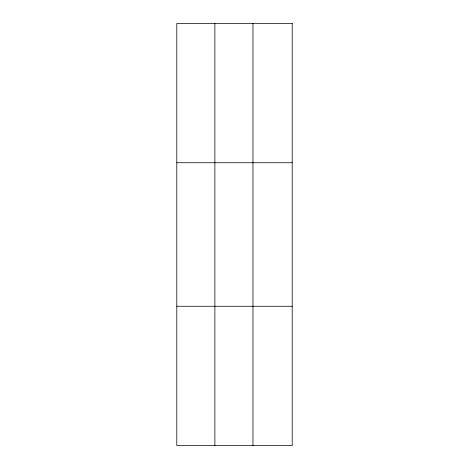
<?xml version="1.0" encoding="UTF-8"?>
<svg xmlns="http://www.w3.org/2000/svg" width="469" height="469" viewBox="0 0 469 469"><rect width="100%" height="100%" fill="white"/><g stroke="black" fill="none" stroke-linecap="round" stroke-linejoin="round"><path stroke-width="0.7" d="M214.878 23.45L214.878 445.55M252.967 23.45L252.967 445.55M176.795 162.743L292.205 162.743M176.795 306.257L292.205 306.257M292.205 23.45L292.205 445.55L176.795 445.55L176.795 23.45L292.205 23.45"/></g></svg>
